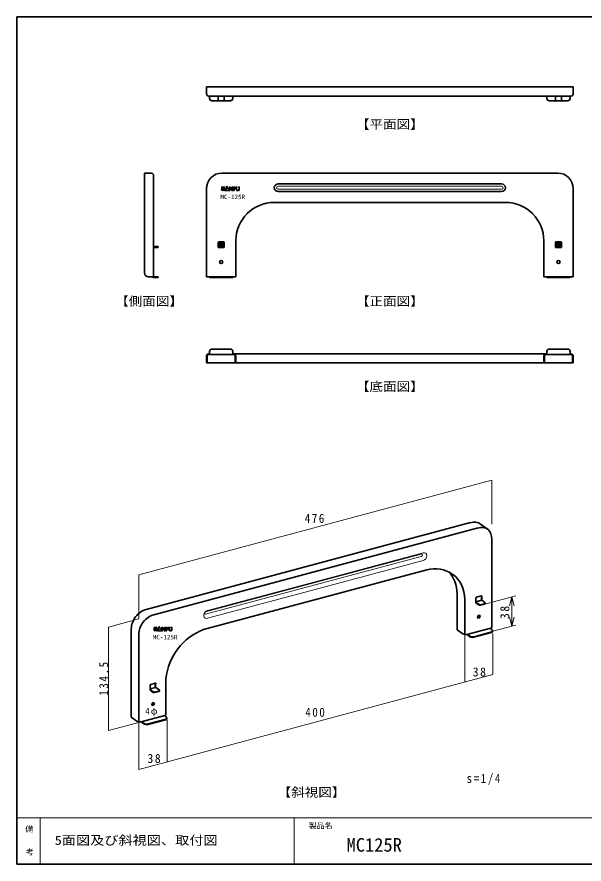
# Model space of a CAD drawing. Units: millimetres, scale not verified. Extents: x -779 to 779, y -550 to 550.
# Drawn here: x -779 to -43, y -550 to 550 of the extents above; entities that cross this region are included whole.
import ezdxf
from ezdxf.enums import TextEntityAlignment as Align

# ---------------------------------------------------------------- set-up
doc = ezdxf.new("R2010")
doc.units = ezdxf.units.MM
doc.header["$LTSCALE"] = 4
for name, color, linetype, lineweight in [('0-1_本体', 7, 'Continuous', 35), ('0-3_寸法', 4, 'Continuous', 18), ('0-F_文字', 3, 'Continuous', 25), ('F-0_図面枠', 4, 'Continuous', 18)]:
    doc.layers.add(name, color=color, linetype=linetype, lineweight=lineweight)
doc.layers.add('F-2_文字1', color=7, linetype='Continuous')
doc.layers.add('F-3_文字2', color=7, linetype='Continuous')
doc.styles.add('ＭＳ ゴシック', font='')
doc.styles.get('ＭＳ ゴシック').set_extended_font_data('MS Gothic')

msp = doc.modelspace()

# ---------------------------------------------------------------- linework, layer by layer
at = {"layer": '0-1_本体'}
for p, q in [((-532.778, 459.221), (-56.778, 459.221)), ((-532.778, 450.221), (-532.778, 459.221)), ((-56.778, 450.221), (-56.778, 459.221)), ((-59.778, 447.221), (-529.778, 447.221)), ((-528.778, 444.221), (-528.778, 447.221)), ((-501.778, 441.221), (-525.778, 441.221)), ((-517.778, 442.221), (-517.778, 447.221)), ((-510.778, 441.221), (-516.778, 441.221)), ((-509.778, 442.221), (-509.778, 447.221)), ((-498.778, 444.221), (-498.778, 447.221)), ((-90.778, 444.221), (-90.778, 447.221)), ((-63.778, 441.221), (-87.778, 441.221)), ((-79.778, 442.221), (-79.778, 447.221)), ((-72.778, 441.221), (-78.778, 441.221)), ((-71.778, 442.221), (-71.778, 447.221)), ((-60.778, 444.221), (-60.778, 447.221)), ((-613.476, 217.721), (-613.476, 347.221)), ((-604.476, 347.221), (-613.476, 347.221)), ((-601.476, 344.221), (-601.476, 212.721)), ((-512.778, 347.221), (-76.778, 347.221)), ((-439.778, 333.221), (-149.778, 333.221)), ((-532.778, 327.221), (-532.778, 212.721)), ((-439.778, 323.221), (-149.778, 323.221)), ((-56.778, 327.221), (-56.778, 212.721)), ((-444.778, 309.221), (-144.778, 309.221)), ((-56.778, 309.221), (-56.778, 309.221)), ((-517.778, 256.921), (-517.778, 250.721)), ((-510.778, 257.921), (-516.778, 257.921)), ((-509.778, 256.921), (-509.778, 250.721)), ((-494.778, 259.221), (-494.778, 212.721)), ((-94.778, 259.221), (-94.778, 212.721)), ((-79.778, 256.921), (-79.778, 250.721)), ((-72.778, 257.921), (-78.778, 257.921)), ((-71.778, 256.921), (-71.778, 250.721)), ((-595.476, 251.921), (-601.476, 251.921)), ((-595.476, 250.721), (-601.476, 250.721)), ((-595.476, 251.921), (-595.476, 250.721)), ((-517.778, 251.921), (-509.778, 251.921)), ((-517.778, 251.921), (-509.778, 251.921)), ((-517.778, 250.721), (-509.778, 250.721)), ((-79.778, 251.921), (-79.778, 250.721)), ((-79.778, 251.921), (-71.778, 251.921)), ((-79.778, 250.721), (-71.778, 250.721)), ((-79.778, 250.721), (-71.778, 250.721)), ((-608.476, 212.721), (-601.476, 212.721)), ((-595.476, 212.721), (-601.476, 212.721)), ((-595.476, 211.521), (-601.476, 211.521)), ((-595.476, 212.721), (-595.476, 211.521)), ((-532.778, 212.721), (-494.778, 212.721)), ((-528.778, 212.721), (-528.778, 211.521)), ((-528.778, 211.521), (-498.778, 211.521)), ((-498.778, 212.721), (-498.778, 211.521)), ((-56.778, 212.721), (-94.778, 212.721)), ((-90.778, 212.721), (-90.778, 211.521)), ((-60.778, 211.521), (-90.778, 211.521)), ((-60.778, 212.721), (-60.778, 211.521)), ((-528.778, 112.721), (-529.778, 112.721)), ((-497.778, 111.521), (-529.778, 111.521)), ((-528.778, 115.721), (-528.778, 111.521)), ((-501.778, 118.721), (-525.778, 118.721)), ((-498.778, 115.721), (-498.778, 111.521)), ((-90.778, 112.721), (-498.778, 112.721)), ((-59.778, 111.521), (-91.778, 111.521)), ((-90.778, 115.721), (-90.778, 111.521)), ((-63.778, 118.721), (-87.778, 118.721)), ((-60.778, 115.721), (-60.778, 111.521)), ((-59.778, 112.721), (-60.778, 112.721)), ((-532.778, 109.721), (-532.778, 100.721)), ((-532.778, 100.721), (-56.778, 100.721)), ((-494.778, 109.721), (-494.778, 100.721)), ((-94.778, 109.721), (-94.778, 100.721)), ((-56.778, 109.721), (-56.778, 100.721)), ((-611.162, -219.494), (-190.018, -106.649)), ((-167.067, -115.472), (-176.897, -108.589)), ((-601.332, -226.377), (-180.188, -113.532)), ((-162.46, -127.921), (-162.46, -242.421)), ((-536.59, -245.464), (-246.812, -167.818)), ((-207.405, -199.308), (-207.405, -245.808)), ((-197.575, -250.312), (-197.575, -206.191)), ((-183.086, -209.609), (-183.086, -204.609)), ((-183.086, -209.283), (-175.965, -207.375)), ((-182.12, -203.35), (-176.325, -201.797)), ((-175.359, -207.538), (-175.359, -202.538)), ((-175.359, -207.538), (-171.263, -210.406)), ((-183.086, -209.609), (-183.086, -210.809)), ((-183.086, -210.809), (-178.99, -213.676)), ((-177.205, -213.991), (-171.41, -212.438)), ((-170.974, -210.834), (-170.974, -212.034)), ((-630.48, -244.273), (-630.48, -359.171)), ((-620.65, -251.156), (-620.65, -363.97)), ((-200.032, -250.97), (-207.405, -245.808)), ((-194.677, -251.914), (-163.768, -243.632)), ((-193.711, -252.856), (-191.254, -254.576)), ((-185.899, -255.521), (-162.716, -249.309)), ((-164.733, -243.891), (-162.276, -245.612)), ((-161.408, -246.897), (-161.408, -248.097)), ((-606.162, -322.971), (-606.162, -317.971)), ((-605.196, -316.712), (-599.4, -315.16)), ((-599.417, -320.839), (-599.417, -315.16)), ((-585.535, -309.283), (-585.535, -355.783)), ((-606.162, -322.646), (-599.041, -320.738)), ((-606.162, -322.971), (-606.162, -324.171)), ((-606.162, -324.171), (-602.066, -327.039)), ((-600.281, -327.354), (-594.485, -325.801)), ((-598.434, -320.901), (-594.338, -323.769)), ((-594.049, -324.197), (-594.049, -325.397)), ((-623.108, -364.333), (-630.48, -359.171)), ((-617.753, -365.277), (-586.843, -356.995)), ((-608.974, -368.883), (-585.792, -362.672)), ((-587.809, -357.254), (-585.351, -358.974)), ((-584.484, -360.26), (-584.484, -361.46)), ((-616.787, -366.218), (-614.329, -367.939))]:
    msp.add_line(p, q, dxfattribs=at)
at = {"layer": '0-1_本体', "color": 4, "lineweight": 18}
for p, q in [((-439.778, 330.221), (-149.778, 330.221)), ((-439.778, 326.221), (-149.778, 326.221)), ((-531.578, 109.721), (-531.578, 100.721)), ((-495.978, 109.721), (-495.978, 100.721)), ((-93.578, 109.721), (-93.578, 100.721)), ((-57.978, 109.721), (-57.978, 100.721)), ((-534.072, -222.693), (-253.953, -147.635)), ((-253.953, -150.635), (-534.072, -225.693)), ((-391.555, -183.385), (-251.496, -145.856)), ((-391.555, -193.385), (-251.496, -155.856)), ((-391.555, -183.385), (-531.614, -220.913)), ((-391.555, -193.385), (-531.614, -230.913)), ((-176.342, -207.476), (-176.342, -201.797)), ((-183.086, -209.609), (-178.99, -212.476)), ((-177.205, -212.791), (-171.41, -211.238)), ((-193.711, -251.656), (-191.254, -253.376)), ((-185.899, -254.321), (-162.716, -248.109)), ((-598.434, -320.901), (-598.434, -315.901)), ((-606.162, -322.971), (-602.066, -325.839)), ((-600.281, -326.154), (-594.485, -324.601)), ((-608.974, -367.683), (-585.792, -361.472)), ((-616.787, -365.018), (-614.329, -366.739))]:
    msp.add_line(p, q, dxfattribs=at)
at = {"layer": '0-1_本体'}
for centre in [(-513.778, 231.721), (-75.778, 231.721)]:
    msp.add_circle(centre, 2, dxfattribs=at)
for centre, radius, start, end in [((-529.778, 450.221), 3, 180, 270), ((-525.778, 444.221), 3, 180, 270), ((-516.778, 442.221), 1, 180, 270), ((-510.778, 442.221), 1, 270, 0), ((-501.778, 444.221), 3, 270, 0), ((-87.778, 444.221), 3, 180, 270), ((-78.778, 442.221), 1, 180, 270), ((-72.778, 442.221), 1, 270, 0), ((-63.778, 444.221), 3, 270, 0), ((-59.778, 450.221), 3, 270, 0), ((-604.476, 344.221), 3, 0, 90), ((-512.778, 327.221), 20, 90, 180), ((-76.778, 327.221), 20, 0, 90), ((-439.778, 328.221), 5, 90, 270), ((-149.778, 328.221), 5, 270, 90), ((-444.778, 259.221), 50, 90, 180), ((-144.778, 259.221), 50, 0, 90), ((-516.778, 256.921), 1, 90, 180), ((-510.778, 256.921), 1, 0, 90), ((-78.778, 256.921), 1, 90, 180), ((-72.778, 256.921), 1, 0, 90), ((-608.476, 217.721), 5, 180, 270), ((-601.476, 212.721), 1.2, 180, 270), ((-529.778, 109.721), 3, 90, 180), ((-525.778, 115.721), 3, 90, 180), ((-501.778, 115.721), 3, 0, 90), ((-497.778, 109.721), 3, 0, 90), ((-91.778, 109.721), 3, 90, 180), ((-87.778, 115.721), 3, 90, 180), ((-63.778, 115.721), 3, 0, 90), ((-59.778, 109.721), 3, 0, 90), ((-180.874, -127.659), 18.417, 359.1872, 41.43594), ((-236.354, -206.015), 39.603, 53.98467, 105.31179), ((-509.206, -317.144), 76.733, 110.90829, 174.12003)]:
    msp.add_arc(centre, radius, start, end, dxfattribs=at)
at = {"layer": '0-1_本体', "color": 4, "lineweight": 18}
for centre, radius, start, end in [((-439.778, 328.221), 2, 90, 270), ((-149.778, 328.221), 2, 270, 90), ((-529.778, 109.721), 1.8, 90, 180), ((-497.778, 109.721), 1.8, 0, 90), ((-91.778, 109.721), 1.8, 90, 180), ((-59.778, 109.721), 1.8, 0, 90)]:
    msp.add_arc(centre, radius, start, end, dxfattribs=at)
at = {"layer": '0-1_本体'}
for centre, major_axis, ratio, start_param, end_param in [((-190.018, -126.649), (13.593, 17.714), 0.775, 0.03376865, 0.80032291), ((-180.188, -133.532), (13.593, 17.714), 0.775, 0.03382433, 0.80032291), ((-255.701, -212.249), (33.982, 44.286), 0.775, 5.50276206, 6.19184533), ((-245.871, -219.132), (33.982, 44.286), 0.775, 5.50276206, 6.31695565), ((-182.12, -204.35), (0.68, 0.886), 0.775, 0.78042325, 2.36116941), ((-176.325, -202.797), (0.68, 0.886), 0.775, 5.50276206, 7.06360855), ((-175.359, -208.738), (-0.692, 1.33), 0.525, 5.48506795, 6.16720486), ((-611.162, -239.494), (13.593, 17.714), 0.775, 0.78042325, 2.36116941), ((-178.024, -213.418), (-1.251, 0.221), 0.475, 0.7761641, 2.36542855), ((-172.229, -210.665), (-1.251, 0.221), 0.475, 2.36542855, 3.91775675), ((-172.229, -211.865), (-1.251, 0.221), 0.475, 2.36542855, 3.22594104), ((-601.332, -246.377), (13.593, 17.714), 0.775, 0.78042325, 2.36116941), ((-197.135, -250.194), (-3.752, 0.662), 0.475, 0.7761641, 2.36542855), ((-193.711, -251.656), (-0.692, 1.33), 0.525, 1.45492796, 2.36043422), ((-166.225, -241.911), (-3.752, 0.662), 0.475, 2.36542855, 3.22594055), ((-165.174, -246.388), (-3.752, 0.662), 0.475, 2.36542855, 3.91775675), ((-165.174, -247.588), (-3.752, 0.662), 0.475, 2.36542855, 3.22594223), ((-188.356, -253.8), (-3.752, 0.662), 0.475, 0.7761641, 2.36542855), ((-605.196, -317.712), (0.68, 0.886), 0.775, 0.78042325, 2.36116941), ((-599.4, -316.16), (0.68, 0.886), 0.775, 5.50276206, 7.06360855), ((-601.1, -326.78), (-1.251, 0.221), 0.475, 0.7761641, 2.36542855), ((-598.434, -322.101), (-0.692, 1.33), 0.525, 5.48506795, 6.16720486), ((-595.304, -324.027), (-1.251, 0.221), 0.475, 2.36542855, 3.91775675), ((-595.304, -325.227), (-1.251, 0.221), 0.475, 2.36542855, 3.22594104), ((-589.3, -355.274), (-3.752, 0.662), 0.475, 2.36542855, 3.22595573), ((-588.249, -359.751), (-3.752, 0.662), 0.475, 2.36542855, 3.91775675), ((-588.249, -360.951), (-3.752, 0.662), 0.475, 2.36542855, 3.22594223), ((-620.21, -363.556), (-3.752, 0.662), 0.475, 0.7761641, 2.36542855), ((-616.787, -365.018), (-0.692, 1.33), 0.525, 1.45492796, 2.36043422), ((-611.431, -367.163), (-3.752, 0.662), 0.475, 0.7761641, 2.36542855)]:
    msp.add_ellipse(centre, major_axis=major_axis, ratio=ratio, start_param=start_param, end_param=end_param, dxfattribs=at)
at = {"layer": '0-1_本体', "color": 4, "lineweight": 18}
for centre, major_axis, ratio, start_param, end_param in [((-253.953, -149.135), (1.019, 1.329), 0.775, 3.9220159, 7.06360855), ((-251.496, -150.856), (3.398, 4.429), 0.775, 3.9220159, 7.06360855), ((-178.024, -212.218), (-1.251, 0.221), 0.475, 0.7761641, 2.36542855), ((-531.614, -225.913), (3.398, 4.429), 0.775, 0.78042325, 3.94191557), ((-534.072, -224.193), (1.019, 1.329), 0.775, 0.78042325, 3.9220159), ((-180.205, -228.085), (1.218, 1.587), 0.768, 3.57625653, 5.91555952), ((-188.356, -252.6), (-3.752, 0.662), 0.475, 0.7761641, 2.36542855), ((-601.1, -325.58), (-1.251, 0.221), 0.475, 0.7761641, 2.36542855), ((-603.281, -341.448), (1.218, 1.587), 0.768, 3.57625653, 5.91555952), ((-611.431, -365.963), (-3.752, 0.662), 0.475, 0.7761641, 2.36542855)]:
    msp.add_ellipse(centre, major_axis=major_axis, ratio=ratio, start_param=start_param, end_param=end_param, dxfattribs=at)
at = {"layer": '0-1_本体'}
for centre in [(-179.222, -228.773), (-602.298, -342.136)]:
    msp.add_ellipse(centre, major_axis=(1.218, 1.587), ratio=0.768, dxfattribs=at)
at = {"layer": '0-3_寸法'}
for p, q in [((-517.778, 252.164), (-512.021, 257.921)), ((-517.778, 254.992), (-514.849, 257.921)), ((-517.778, 253.578), (-513.435, 257.921)), ((-517.778, 256.407), (-516.263, 257.921)), ((-516.606, 251.921), (-510.619, 257.909)), ((-515.192, 251.921), (-509.842, 257.272)), ((-513.778, 251.921), (-509.778, 255.921)), ((-512.364, 251.921), (-509.778, 254.507)), ((-510.95, 251.921), (-509.778, 253.093)), ((-79.778, 252.164), (-74.021, 257.921)), ((-79.778, 254.992), (-76.849, 257.921)), ((-79.778, 253.578), (-75.435, 257.921)), ((-79.778, 256.407), (-78.263, 257.921)), ((-78.606, 251.921), (-72.619, 257.909)), ((-77.192, 251.921), (-71.842, 257.272)), ((-75.778, 251.921), (-71.778, 255.921)), ((-74.364, 251.921), (-71.778, 254.507)), ((-72.95, 251.921), (-71.778, 253.093)), ((-620.65, -174.271), (-162.46, -51.499)), ((-162.46, -108.782), (-162.46, -51.499)), ((-620.65, -231.554), (-620.65, -174.271)), ((-171.41, -212.438), (-131.276, -201.684)), ((-136.276, -203.024), (-139.382, -214.615)), ((-136.276, -203.024), (-136.276, -241.024)), ((-136.276, -203.024), (-133.17, -214.615)), ((-136.276, -241.024), (-139.382, -229.433)), ((-136.276, -241.024), (-133.17, -229.433)), ((-620.65, -231.554), (-660.301, -242.178)), ((-162.716, -248.109), (-131.276, -239.684)), ((-660.301, -242.178), (-660.301, -376.678)), ((-197.575, -250.312), (-197.575, -313.879)), ((-160.87, -304.044), (-160.87, -250.438)), ((-620.65, -427.242), (-160.87, -304.044)), ((-620.65, -366.054), (-660.301, -376.678)), ((-620.65, -366.054), (-620.65, -427.242)), ((-583.945, -417.407), (-583.945, -363.15))]:
    msp.add_line(p, q, dxfattribs=at)
at = {"layer": '0-F_文字'}
for p, q in [((-505.958, 328.902), (-505.958, 330.062)), ((-513.528, 326.369), (-512.785, 326.369)), ((-513.528, 325.941), (-513.528, 326.369)), ((-512.928, 327.374), (-510.386, 326.318)), ((-512.785, 325.915), (-512.785, 326.369)), ((-512.57, 329.235), (-509.229, 329.235)), ((-512.447, 328.103), (-509.995, 327.085)), ((-512.395, 328.496), (-509.229, 328.496)), ((-512.348, 325.44), (-510.503, 325.44)), ((-510.47, 324.7), (-512.286, 324.699)), ((-509.229, 328.496), (-509.229, 329.235)), ((-509.158, 325.416), (-508.768, 325.416)), ((-509.158, 324.699), (-509.158, 325.416)), ((-509.158, 324.699), (-508.768, 324.699)), ((-508.768, 324.699), (-508.768, 325.416)), ((-508.466, 326.579), (-508.075, 326.579)), ((-508.466, 324.699), (-508.466, 326.579)), ((-508.466, 324.699), (-508.075, 324.699)), ((-508.075, 324.699), (-508.075, 326.579)), ((-507.772, 324.699), (-507.772, 327.74)), ((-507.772, 327.74), (-507.382, 327.74)), ((-507.772, 324.699), (-507.382, 324.699)), ((-507.382, 324.699), (-507.382, 327.74)), ((-507.08, 328.902), (-506.692, 328.902)), ((-507.08, 324.699), (-507.08, 328.902)), ((-507.08, 324.699), (-506.692, 324.699)), ((-506.692, 324.699), (-506.692, 328.902)), ((-506.39, 324.699), (-503.189, 324.699)), ((-505.958, 328.902), (-505.266, 328.902)), ((-505.266, 327.74), (-505.266, 328.902)), ((-505.266, 327.74), (-504.575, 327.74)), ((-504.575, 326.579), (-504.575, 327.74)), ((-504.575, 326.579), (-503.881, 326.579)), ((-503.881, 325.416), (-503.881, 326.579)), ((-503.881, 325.416), (-503.189, 325.416)), ((-503.189, 324.699), (-503.189, 325.416)), ((-503.023, 324.699), (-502.258, 324.699)), ((-502.258, 324.699), (-502.258, 328.652)), ((-502.258, 328.652), (-500.039, 324.699)), ((-501.709, 329.235), (-499.49, 325.28)), ((-500.039, 324.699), (-498.725, 324.699)), ((-499.49, 329.235), (-498.725, 329.235)), ((-499.49, 325.28), (-499.49, 329.235)), ((-498.725, 324.699), (-498.725, 329.235)), ((-498.557, 329.235), (-496.854, 326.364)), ((-498.557, 329.235), (-497.67, 329.235)), ((-497.842, 324.699), (-496.854, 326.364)), ((-497.842, 324.699), (-496.954, 324.699)), ((-497.67, 329.235), (-496.41, 327.113)), ((-496.954, 324.699), (-494.262, 329.235)), ((-496.41, 327.113), (-495.15, 329.235)), ((-495.15, 329.235), (-494.262, 329.235)), ((-494.094, 325.892), (-494.094, 329.235)), ((-494.094, 329.235), (-493.331, 329.235)), ((-493.331, 325.892), (-493.331, 329.235)), ((-492.899, 325.462), (-490.991, 325.462)), ((-492.899, 324.699), (-490.991, 324.699)), ((-491.421, 328.471), (-491.421, 329.235)), ((-491.421, 329.235), (-489.796, 329.235)), ((-491.421, 328.471), (-490.56, 328.471)), ((-490.56, 325.892), (-490.56, 328.471)), ((-489.796, 325.892), (-489.796, 329.235)), ((-593.74, -242.785), (-593.74, -241.625)), ((-601.31, -245.318), (-600.567, -245.318)), ((-601.31, -245.747), (-601.31, -245.318)), ((-600.71, -244.313), (-598.168, -245.37)), ((-600.567, -245.772), (-600.567, -245.318)), ((-600.352, -242.452), (-597.011, -242.452)), ((-600.229, -243.585), (-597.777, -244.603)), ((-600.177, -243.191), (-597.011, -243.191)), ((-600.13, -246.247), (-598.285, -246.247)), ((-598.252, -246.988), (-600.068, -246.988)), ((-597.011, -243.191), (-597.011, -242.452)), ((-596.94, -246.271), (-596.55, -246.271)), ((-596.94, -246.988), (-596.94, -246.271)), ((-596.94, -246.988), (-596.55, -246.988)), ((-596.55, -246.988), (-596.55, -246.271)), ((-596.248, -245.108), (-595.857, -245.108)), ((-596.248, -246.988), (-596.248, -245.108)), ((-596.248, -246.988), (-595.857, -246.988)), ((-595.857, -246.988), (-595.857, -245.108)), ((-595.554, -246.988), (-595.554, -243.947)), ((-595.554, -243.947), (-595.164, -243.947)), ((-595.554, -246.988), (-595.164, -246.988)), ((-595.164, -246.988), (-595.164, -243.947)), ((-594.862, -242.785), (-594.474, -242.785)), ((-594.862, -246.988), (-594.862, -242.785)), ((-594.862, -246.988), (-594.474, -246.988)), ((-594.474, -246.988), (-594.474, -242.785)), ((-594.172, -246.988), (-590.971, -246.988)), ((-593.74, -242.785), (-593.048, -242.785)), ((-593.048, -243.947), (-593.048, -242.785)), ((-593.048, -243.947), (-592.357, -243.947)), ((-592.357, -245.108), (-592.357, -243.947)), ((-592.357, -245.108), (-591.663, -245.108)), ((-591.663, -246.271), (-591.663, -245.108)), ((-591.663, -246.271), (-590.971, -246.271)), ((-590.971, -246.988), (-590.971, -246.271)), ((-590.805, -246.988), (-590.04, -246.988)), ((-590.04, -246.988), (-590.04, -243.035)), ((-590.04, -243.035), (-587.821, -246.988)), ((-589.491, -242.452), (-587.272, -246.407)), ((-587.821, -246.988), (-586.507, -246.988)), ((-587.272, -242.452), (-586.507, -242.452)), ((-587.272, -246.407), (-587.272, -242.452)), ((-586.507, -246.988), (-586.507, -242.452)), ((-586.339, -242.452), (-584.636, -245.323)), ((-586.339, -242.452), (-585.452, -242.452)), ((-585.624, -246.988), (-584.636, -245.323)), ((-585.624, -246.988), (-584.736, -246.988)), ((-585.452, -242.452), (-584.192, -244.574)), ((-584.736, -246.988), (-582.044, -242.452)), ((-584.192, -244.574), (-582.932, -242.452)), ((-582.932, -242.452), (-582.044, -242.452)), ((-581.876, -245.795), (-581.876, -242.452)), ((-581.876, -242.452), (-581.113, -242.452)), ((-581.113, -245.795), (-581.113, -242.452)), ((-580.681, -246.225), (-578.773, -246.225)), ((-580.681, -246.988), (-578.773, -246.988)), ((-579.203, -243.217), (-579.203, -242.452)), ((-579.203, -242.452), (-577.578, -242.452)), ((-579.203, -243.217), (-578.342, -243.217)), ((-578.342, -245.795), (-578.342, -243.217)), ((-577.578, -245.795), (-577.578, -242.452))]:
    msp.add_line(p, q, dxfattribs=at)
for points in [[(-506.39, 324.699), (-506.39, 330.062), (-505.958, 330.062)], [(-503.023, 324.699), (-503.023, 329.235), (-501.709, 329.235)], [(-594.172, -246.988), (-594.172, -241.625), (-593.74, -241.625)], [(-590.805, -246.988), (-590.805, -242.452), (-589.491, -242.452)]]:
    msp.add_lwpolyline(points, dxfattribs=at)
for centre, radius, start, end in [((-512.286, 325.941), 1.242, 180, 270), ((-512.557, 328.267), 0.968, 90.76968, 247.44044), ((-512.308, 325.915), 0.477, 180, 265.19133), ((-512.369, 328.293), 0.205, 97.33824, 247.46107), ((-510.542, 325.892), 0.454, 274.93199, 69.85329), ((-510.47, 325.939), 1.24, 270.0173, 67.46921), ((-492.899, 325.892), 1.194, 179.99979, 270.00009), ((-492.899, 325.892), 0.432, 179.99979, 270.00009), ((-490.991, 325.892), 1.194, 270.00009, 0), ((-490.991, 325.892), 0.432, 270.00009, 0), ((-600.068, -245.747), 1.242, 180, 270), ((-600.339, -243.42), 0.968, 90.76968, 247.44044), ((-600.09, -245.772), 0.477, 180, 265.19133), ((-600.151, -243.395), 0.205, 97.33824, 247.46107), ((-598.324, -245.795), 0.454, 274.93199, 69.85329), ((-598.252, -245.748), 1.24, 270.0173, 67.46921), ((-580.681, -245.795), 1.194, 179.99979, 270.00009), ((-580.681, -245.795), 0.432, 179.99979, 270.00009), ((-578.773, -245.795), 1.194, 270.00009, 0), ((-578.773, -245.795), 0.432, 270.00009, 0)]:
    msp.add_arc(centre, radius, start, end, dxfattribs=at)
at = {"layer": 'F-0_図面枠', "color": 7, "lineweight": 35}
msp.add_line((-779, 550), (779, 550), dxfattribs=at)
at = {"layer": 'F-0_図面枠'}
for p, q in [((-779, -490), (779, -490)), ((-749, -490), (-749, -550)), ((-419, -490), (-419, -550))]:
    msp.add_line(p, q, dxfattribs=at)
at = {"layer": 'F-0_図面枠', "color": 7, "lineweight": 35}
msp.add_lwpolyline([(-779, 550), (-779, -550), (779, -550)], dxfattribs=at)

# ---------------------------------------------------------------- texts
at = {"layer": '0-3_寸法', "color": 7, "attachment_point": 7, "style": 'ＭＳ ゴシック'}
for s, insert, char_height in [('\\T1.27;\\W0.9;476', (-405.287, -107.192), 11.73), ('\\T1.27;\\W0.95;38', (-187.156, -306.55), 11.73), ('\\T1.24;\\W0.95;4φ', (-612.282, -358.112), 8.798), ('\\T1.27;\\W0.9;400', (-404.626, -358.889), 11.73), ('\\T1.27;\\W0.95;38', (-609.53, -418.947), 11.73)]:
    msp.add_mtext(s, dxfattribs=dict(at, insert=insert, char_height=char_height))
at = {"layer": '0-3_寸法', "color": 7, "insert": (-660.301, -331.428), "char_height": 11.73, "attachment_point": 7, "rotation": 90, "style": 'ＭＳ ゴシック'}
msp.add_mtext('\\T1.28;\\W0.9;134.5', dxfattribs=at)
at = {"layer": '0-F_文字', "color": 7, "style": 'ＭＳ ゴシック', "width": 1.1}
for s, p in [('【平面図】', (-338.778, 401.221)), ('【側面図】', (-651.476, 171.521)), ('【正面図】', (-338.778, 171.521)), ('【底面図】', (-338.778, 60.721)), ('【斜視図】', (-440.47, -466.136))]:
    msp.add_text(s, height=11.73, dxfattribs=at).set_placement(p, align=Align.BOTTOM_LEFT)
at = {"layer": '0-F_文字', "color": 4, "style": 'ＭＳ ゴシック'}
for p in [(-514.798, 311.656), (-602.58, -260.031)]:
    msp.add_text('MC-125R', height=5.865, dxfattribs=at).set_placement(p, align=Align.BOTTOM_LEFT)
at = {"layer": '0-F_文字', "color": 7, "insert": (-139.502, -231.915), "char_height": 11.73, "attachment_point": 7, "rotation": 90, "style": 'ＭＳ ゴシック'}
msp.add_mtext('\\T1.27;\\W0.95;38', dxfattribs=at)
at = {"layer": '0-F_文字', "color": 7, "insert": (-195.153, -447.413), "char_height": 11.73, "attachment_point": 7, "style": 'ＭＳ ゴシック'}
msp.add_mtext('\\T1.28;\\W0.9;s=1/4', dxfattribs=at)
at = {"layer": 'F-2_文字1', "style": 'ＭＳ ゴシック'}
for s, p in [('備', (-768.157, -510.348)), ('製品名', (-400.093, -506.008)), ('考', (-767.441, -540.04))]:
    msp.add_text(s, height=7.331, dxfattribs=at).set_placement(p, align=Align.BOTTOM_LEFT)
at = {"layer": 'F-3_文字2', "style": 'ＭＳ ゴシック', "width": 1.15}
msp.add_text('5面図及び斜視図、取付図', height=11.73, dxfattribs=at).set_placement((-729.945, -528.528), align=Align.BOTTOM_LEFT)
at = {"layer": 'F-3_文字2', "style": 'ＭＳ ゴシック'}
msp.add_text('MC125R', height=17.6, dxfattribs=at).set_placement((-350.997, -539.162), align=Align.BOTTOM_LEFT)

doc.saveas('drawing.dxf')
